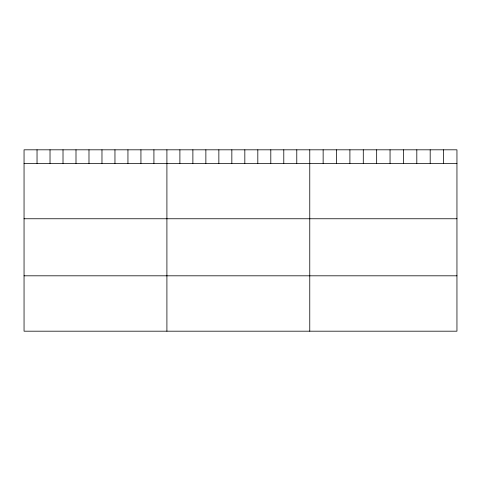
<?xml version="1.0" encoding="UTF-8"?>
<svg xmlns="http://www.w3.org/2000/svg" width="481" height="481" viewBox="0 0 481 481"><rect width="100%" height="100%" fill="white"/><g stroke="black" fill="none" stroke-linecap="round" stroke-linejoin="round"><path stroke-width="0.72" d="M456.95 163.378L456.95 331.187L24.05 331.187L24.05 149.813L456.95 149.813L456.95 163.378L24.05 163.378M24.05 218.759L456.95 218.759M24.05 275.811L456.95 275.811M443.572 149.813L443.572 163.378M430.188 149.813L430.188 163.378M416.811 149.813L416.811 163.378M403.427 149.813L403.427 163.378M390.049 149.813L390.049 163.378M376.665 149.813L376.665 163.378M363.287 149.813L363.287 163.378M349.903 149.813L349.903 163.378M336.526 149.813L336.526 163.378M323.142 149.813L323.142 163.378M309.764 149.813L309.764 331.187M296.777 149.813L296.777 163.378M283.79 149.813L283.79 163.378M270.803 149.813L270.803 163.378M257.816 149.813L257.816 163.378M244.829 149.813L244.829 163.378M231.842 149.813L231.842 163.378M218.855 149.813L218.855 163.378M205.868 149.813L205.868 163.378M192.881 149.813L192.881 163.378M179.894 149.813L179.894 163.378M166.907 149.813L166.907 331.187M153.92 149.813L153.92 163.378M140.933 149.813L140.933 163.378M127.946 149.813L127.946 163.378M114.959 149.813L114.959 163.378M101.972 149.813L101.972 163.378M88.985 149.813L88.985 163.378M75.998 149.813L75.998 163.378M63.011 149.813L63.011 163.378M50.024 149.813L50.024 163.378M37.037 149.813L37.037 163.378"/></g></svg>
